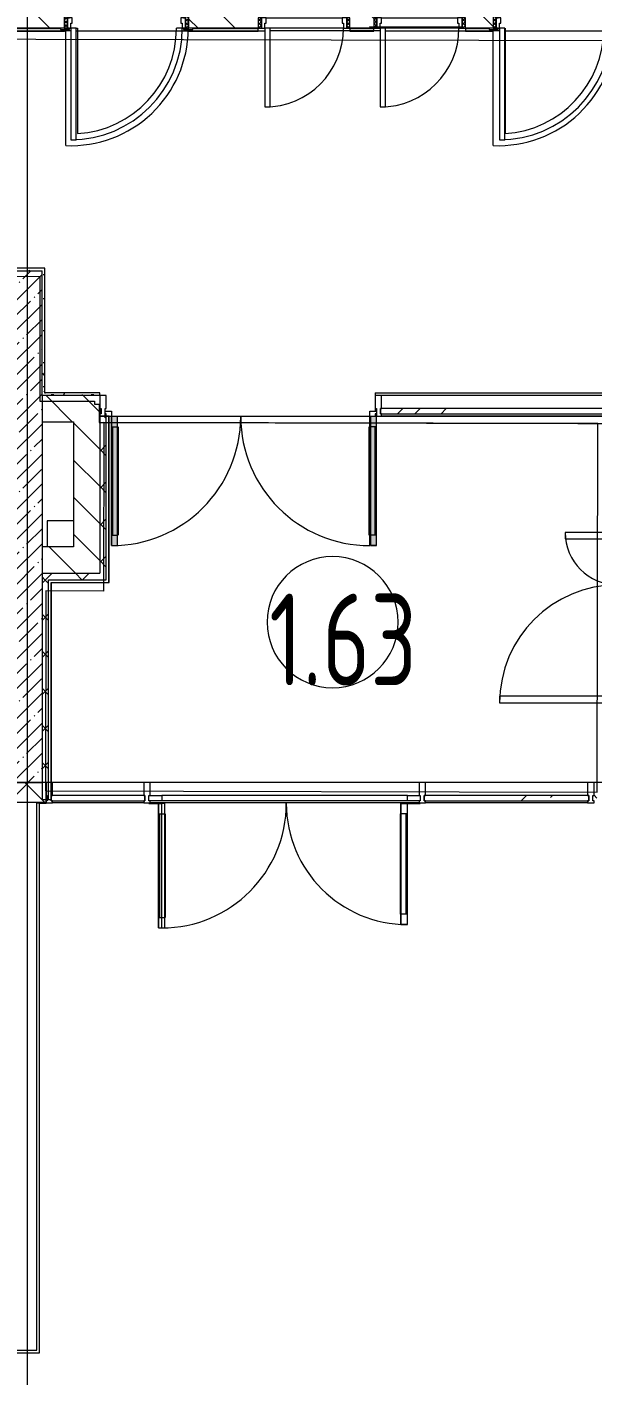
# Model space of a CAD drawing. Header units: millimetres. Extents: x -249154 to 415037, y -45458 to 354837.
# Drawn here: x 84920 to 89230, y 2995 to 13274 of the extents above; entities that cross this region are included whole.
import ezdxf

# ---------------------------------------------------------------- set-up
doc = ezdxf.new("R2010")
doc.units = ezdxf.units.MM
for name, color, linetype, lineweight in [('A-AREA-BNDY', 7, 'Continuous', 5), ('A-AREA-IDEN', 7, 'Continuous', 9), ('A-DETL-GENF', 7, 'Continuous', 9), ('A-DOOR-2', 7, 'Continuous', 5), ('A-DOOR-FRAM-2', 7, 'Continuous', 5), ('A-FLOR', 7, 'Continuous', 9), ('A-GLAZ-CURT', 7, 'Continuous', 9), ('A-GLAZ-CURT-1', 7, 'Continuous', 5), ('A-GLAZ-CURT-2', 7, 'Continuous', 20), ('A-GLAZ-CWMG', 7, 'Continuous', 9), ('A-GLAZ-CWMG-1', 7, 'Continuous', 20), ('A-WALL', 7, 'Continuous', 5), ('I-WALL', 7, 'Continuous', 5), ('Оси', 7, 'Continuous', 9)]:
    doc.layers.add(name, color=color, linetype=linetype, lineweight=lineweight)
for name, color, linetype, lineweight, true_color in [('A-DOOR-1', 7, 'Continuous', 5, 0xc0c0c0), ('A-DOOR-FRAM-1', 7, 'Continuous', 5, 0xc0c0c0), ('A-WALL-1', 9, 'Continuous', 5, 0x808080), ('A-WALL-FNSH-1', 9, 'Continuous', 5, 0x808080)]:
    doc.layers.add(name, color=color, linetype=linetype, lineweight=lineweight, true_color=true_color)
doc.layers.add('A-FLOR-PATT-1', color=7, linetype='Continuous', lineweight=9, true_color=0xeef6ff, transparency=0.5)
doc.styles.add('СПДС', font='ГОСТ тип А.ttf', dxfattribs={"width": 0.9})
pattern_1 = [(135, (64.7, -136.06), (-141.42136, -141.42136), [])]
pattern_2 = [(45, (64.7, -136.06), (-141.42136, 141.42136), []), (135, (64.7, -136.06), (-141.42136, -141.42136), [])]
pattern_3 = [(135, (1826.41, 164.685), (-14.14214, -14.14214), []), (225, (1826.41, 164.685), (14.14214, -14.14214), [])]
pattern_4 = [(45, (-296.384, 164.685), (-14.1421, 14.1421), []), (135, (-296.384, 164.685), (-14.1421, -14.1421), [])]
pattern_5 = [(0, (64.7, -136.06), (243.84, 60.96), [20.117, -162.763, 20.117, -162.763, -975.36]), (0, (64.7, -136.06), (243.84, 60.96), [-365.76, 20.117, -345.643, 20.117, -162.763, -426.72]), (0, (64.7, -136.06), (243.84, 60.96), [-914.4, 20.117, -101.803, 20.117, -284.683]), (120, (156.14, -105.58), (-174.71291, 180.691634), [20.117, -162.763, 20.117, -162.763, -975.36]), (120, (156.14, -105.58), (-174.71291, 180.691634), [-365.76, 20.117, -345.643, 20.117, -162.763, -426.72]), (120, (156.14, -105.58), (-174.71291, 180.691634), [-914.4, 20.117, -101.803, 20.117, -284.683]), (240, (186.62, 16.34), (-69.12709, -241.651634), [20.117, -162.763, 20.117, -162.763, -975.36]), (240, (186.62, 16.34), (-69.12709, -241.651634), [-365.76, 20.117, -345.643, 20.117, -162.763, -426.72]), (240, (186.62, 16.34), (-69.12709, -241.651634), [-914.4, 20.117, -101.803, 20.117, -284.683])]

# ---------------------------------------------------------------- blocks, each defined once
blk = doc.blocks.new('110_Дверь_СКБ_1Ст_Внутренняя1 - Д-8 950x2100h_охрана-V70-Объем проектирования 1 этажа')
at = {"layer": 'A-DOOR-2'}
h = blk.add_hatch(dxfattribs=at)
h.set_pattern_fill('FP_33', color=256, style=0, pattern_type=2)
h.set_pattern_definition(pattern_3)
h.paths.add_polyline_path([(462.5, 100), (462.5, -100), (487.5, -100), (487.5, 100), (463.8, 100)])
at = {"layer": 'A-DOOR-FRAM-2'}
h = blk.add_hatch(dxfattribs=at)
h.set_pattern_fill('FP_34', color=256, style=0, pattern_type=2)
h.set_pattern_definition(pattern_4)
h.paths.add_polyline_path([(-457.5, 100), (-462.5, 100), (-462.5, -100), (-437.5, -100), (-437.5, 100), (-451.6, 100)])
at = {"layer": 'A-DOOR-1'}
for p, q in [((437.5, 950), (397.5, 950)), ((397.5, 950), (397.5, 100)), ((437.5, 100), (437.5, 950)), ((397.5, 100), (437.5, 100))]:
    blk.add_line(p, q, dxfattribs=at)
blk.add_arc((437.5, 100), 850, 90, 180, dxfattribs=at)
at = {"layer": 'A-DOOR-FRAM-1'}
for p, q in [((-422.5, 108), (-492.5, 108)), ((-492.5, 108), (-492.5, 100)), ((-422.5, 100), (-422.5, 108)), ((517.5, 108), (447.5, 108)), ((447.5, 108), (447.5, 100)), ((517.5, 100), (517.5, 108)), ((-492.5, 100), (-422.5, 100)), ((-437.5, 100), (-462.5, 100)), ((-462.5, 100), (-462.5, -100)), ((-412.5, 100), (-437.5, 100)), ((-437.5, 100), (-437.5, 20)), ((-437.5, -100), (-437.5, 100)), ((-422.5, 100), (-437.5, 100)), ((-437.5, 100), (-437.5, 99)), ((-437.5, 99), (-422.5, 99)), ((-437.5, 20), (-402.5, 20)), ((-422.5, 20), (-437.5, 20)), ((-437.5, 20), (-437.5, -100)), ((-422.5, 99), (-422.5, 100)), ((-422.5, -100), (-422.5, 20)), ((-412.5, 60), (-412.5, 100)), ((-402.5, 60), (-412.5, 60)), ((-402.5, 20), (-402.5, 60)), ((437.5, 60), (427.5, 60)), ((427.5, 60), (427.5, 20)), ((427.5, 20), (462.5, 20)), ((437.5, 100), (437.5, 60)), ((462.5, 100), (437.5, 100)), ((462.5, 100), (447.5, 100)), ((447.5, 100), (447.5, 99)), ((447.5, 100), (517.5, 100)), ((447.5, 99), (462.5, 99)), ((462.5, 20), (447.5, 20)), ((447.5, 20), (447.5, -100)), ((462.5, 20), (462.5, 100)), ((487.5, 100), (462.5, 100)), ((462.5, 100), (462.5, -100)), ((462.5, 99), (462.5, 100)), ((462.5, -100), (462.5, 20)), ((487.5, -100), (487.5, 100)), ((-422.5, -100), (-492.5, -100)), ((-492.5, -100), (-492.5, -108)), ((-462.5, -100), (-437.5, -100)), ((-437.5, -100), (-422.5, -100)), ((-422.5, -108), (-422.5, -100)), ((447.5, -100), (462.5, -100)), ((517.5, -100), (447.5, -100)), ((447.5, -100), (447.5, -108)), ((462.5, -100), (487.5, -100)), ((517.5, -108), (517.5, -100)), ((-492.5, -108), (-422.5, -108)), ((447.5, -108), (517.5, -108))]:
    blk.add_line(p, q, dxfattribs=at)
blk = doc.blocks.new('110_Дверь_СКБ_1Ст_Внутренняя1 - Д-8 950x2100h_охрана-V22-Объем проектирования 1 этажа')
at = {"layer": 'A-DOOR-2'}
h = blk.add_hatch(dxfattribs=at)
h.set_pattern_fill('FP_33', color=256, style=0, pattern_type=2)
h.set_pattern_definition(pattern_3)
h.paths.add_polyline_path([(487.5, 100), (462.5, 100), (462.5, -100), (487.5, -100), (487.5, 13.7)])
at = {"layer": 'A-DOOR-FRAM-2'}
h = blk.add_hatch(dxfattribs=at)
h.set_pattern_fill('FP_34', color=256, style=0, pattern_type=2)
h.set_pattern_definition(pattern_4)
h.paths.add_polyline_path([(-437.5, 100), (-462.5, 100), (-462.5, -100), (-437.5, -100), (-437.5, 16.5)])
at = {"layer": 'A-DOOR-1'}
for p, q in [((437.5, 950), (397.5, 950)), ((397.5, 950), (397.5, 100)), ((437.5, 100), (437.5, 950)), ((397.5, 100), (437.5, 100))]:
    blk.add_line(p, q, dxfattribs=at)
blk.add_arc((437.5, 100), 850, 90, 180, dxfattribs=at)
at = {"layer": 'A-DOOR-FRAM-1'}
for p, q in [((-422.5, 108), (-492.5, 108)), ((-492.5, 108), (-492.5, 100)), ((-422.5, 100), (-422.5, 108)), ((517.5, 108), (447.5, 108)), ((447.5, 108), (447.5, 100)), ((517.5, 100), (517.5, 108)), ((-492.5, 100), (-422.5, 100)), ((-437.5, 100), (-462.5, 100)), ((-462.5, 100), (-462.5, -100)), ((-412.5, 100), (-437.5, 100)), ((-437.5, 100), (-437.5, 20)), ((-437.5, -100), (-437.5, 100)), ((-422.5, 100), (-437.5, 100)), ((-437.5, 100), (-437.5, 99)), ((-437.5, 99), (-422.5, 99)), ((-437.5, 20), (-402.5, 20)), ((-422.5, 20), (-437.5, 20)), ((-437.5, 20), (-437.5, -100)), ((-422.5, 99), (-422.5, 100)), ((-422.5, -100), (-422.5, 20)), ((-412.5, 60), (-412.5, 100)), ((-402.5, 60), (-412.5, 60)), ((-402.5, 20), (-402.5, 60)), ((437.5, 60), (427.5, 60)), ((427.5, 60), (427.5, 20)), ((427.5, 20), (462.5, 20)), ((437.5, 100), (437.5, 60)), ((462.5, 100), (437.5, 100)), ((462.5, 100), (447.5, 100)), ((447.5, 100), (447.5, 99)), ((447.5, 100), (517.5, 100)), ((447.5, 99), (462.5, 99)), ((462.5, 20), (447.5, 20)), ((447.5, 20), (447.5, -100)), ((462.5, 20), (462.5, 100)), ((487.5, 100), (462.5, 100)), ((462.5, 100), (462.5, -100)), ((462.5, 99), (462.5, 100)), ((462.5, -100), (462.5, 20)), ((487.5, -100), (487.5, 100)), ((-422.5, -100), (-492.5, -100)), ((-492.5, -100), (-492.5, -108)), ((-462.5, -100), (-437.5, -100)), ((-437.5, -100), (-422.5, -100)), ((-422.5, -108), (-422.5, -100)), ((447.5, -100), (462.5, -100)), ((517.5, -100), (447.5, -100)), ((447.5, -100), (447.5, -108)), ((462.5, -100), (487.5, -100)), ((517.5, -108), (517.5, -100)), ((-492.5, -108), (-422.5, -108)), ((447.5, -108), (517.5, -108))]:
    blk.add_line(p, q, dxfattribs=at)
blk = doc.blocks.new('110_Дверь_СКБ_2Ст - Д-2а_п_ Из коридора на лестницу-32215424-Объем проектирования 1 этажа')
at = {"layer": 'A-DOOR-1'}
for p, q in [((-637.5, 1025), (-637.5, 125)), ((-587.5, 1025), (-637.5, 1025)), ((-587.5, 125), (-587.5, 1025)), ((662.5, 525), (612.5, 525)), ((612.5, 525), (612.5, 125)), ((662.5, 125), (662.5, 525)), ((-637.5, 125), (-587.5, 125)), ((612.5, 125), (662.5, 125))]:
    blk.add_line(p, q, dxfattribs=at)
for centre, radius, start, end in [((-637.5, 125), 900, 0, 90), ((662.5, 125), 400, 90, 180)]:
    blk.add_arc(centre, radius, start, end, dxfattribs=at)
at = {"layer": 'A-DOOR-FRAM-1'}
for p, q in [((-672.5, 133), (-742.5, 133)), ((-742.5, 133), (-742.5, 125)), ((-742.5, 125), (-672.5, 125)), ((-637.5, 125), (-687.5, 125)), ((-687.5, 125), (-687.5, 45)), ((-672.5, 125), (-672.5, 133)), ((-637.5, 75), (-637.5, 125)), ((662.5, 125), (662.5, 75)), ((712.5, 125), (662.5, 125)), ((767.5, 133), (697.5, 133)), ((697.5, 133), (697.5, 125)), ((697.5, 125), (767.5, 125)), ((712.5, 45), (712.5, 125)), ((767.5, 125), (767.5, 133)), ((-687.5, 45), (-627.5, 45)), ((-672.5, 45), (-687.5, 45)), ((-687.5, 45), (-687.5, -125)), ((-672.5, -125), (-672.5, 45)), ((-627.5, 75), (-637.5, 75)), ((-627.5, 45), (-627.5, 75)), ((662.5, 75), (652.5, 75)), ((652.5, 75), (652.5, 45)), ((652.5, 45), (712.5, 45)), ((712.5, 45), (697.5, 45)), ((697.5, 45), (697.5, -125)), ((712.5, -125), (712.5, 45)), ((-672.5, -125), (-742.5, -125)), ((-742.5, -125), (-742.5, -133)), ((-742.5, -133), (-672.5, -133)), ((-687.5, -125), (-672.5, -125)), ((-672.5, -133), (-672.5, -125)), ((697.5, -125), (712.5, -125)), ((767.5, -125), (697.5, -125)), ((697.5, -125), (697.5, -133)), ((697.5, -133), (767.5, -133)), ((767.5, -133), (767.5, -125))]:
    blk.add_line(p, q, dxfattribs=at)
blk = doc.blocks.new('Системная панель - Стекло - 40мм-24251897-Объем проектирования 1 этажа')
at = {"layer": 'A-GLAZ-CURT-2'}
for p, q in [((358, 40), (-358, 40)), ((-358, 40), (-358, 0)), ((-358, 0), (358, 0)), ((358, 0), (358, 40))]:
    blk.add_line(p, q, dxfattribs=at)
blk = doc.blocks.new('Прямоугольный импост - Импост структурный с накладкой - 160мм-24251894-Объем проектирования 1 этажа')
at = {"layer": 'A-GLAZ-CWMG'}
for p, q in [((85745, 7650), (85050, 7650)), ((85745, 7493), (85050, 7493))]:
    blk.add_line(p, q, dxfattribs=at)
blk = doc.blocks.new('Прямоугольный импост - Импост структурный с накладкой - 160мм-22875586-Объем проектирования 1 этажа')
at = {"layer": 'A-GLAZ-CWMG-1'}
for p, q in [((-50, 0), (-50, 17)), ((-50, 17), (0, 17)), ((-40, 0), (-50, 0)), ((-40, -40), (-40, 0)), ((0, 0), (-10, 0)), ((-10, 0), (-10, -40)), ((0, 17), (0, 0)), ((-50, -140), (-50, -40)), ((-50, -40), (-40, -40)), ((-10, -40), (0, -40)), ((0, -40), (0, -140)), ((0, -140), (-50, -140))]:
    blk.add_line(p, q, dxfattribs=at)
blk = doc.blocks.new('Дверь_Витражная_остекление_ - ВВ-17 остекление-32475309-Объем проектирования 1 этажа')
at = {"layer": 'A-DETL-GENF'}
for p, q in [((-940, -20), (-985, -20)), ((-985, -1005), (-985, -20)), ((-940, -20), (-985, -20)), ((-985, -20), (-985, -1005)), ((-985, -100), (-940, -100)), ((-975, -925), (-975, -100)), ((-940, -1005), (-940, -20)), ((-940, -1005), (-940, -20)), ((-931, -925), (-931, -100)), ((981, -925), (981, -100)), ((990, -1005), (990, -20)), ((990, -20), (990, -1005)), ((1035, -100), (990, -100)), ((1025, -925), (1025, -100)), ((1035, -1005), (1035, -20)), ((1035, -1005), (1035, -20)), ((-985, -925), (-940, -925)), ((1035, -925), (990, -925)), ((-985, -1005), (-940, -1005)), ((-985, -1005), (-940, -1005)), ((1035, -1005), (990, -1005)), ((990, -1005), (1035, -1005))]:
    blk.add_line(p, q, dxfattribs=at)
at = {"layer": 'A-DOOR-1'}
for p, q in [((-1035, 20), (-985, 20)), ((-1035, -20), (-1035, 20)), ((-985, 20), (-985, -20)), ((985, 20), (1035, 20)), ((985, -20), (985, 20)), ((1035, 20), (1035, -20)), ((-985, -20), (-1035, -20)), ((-985, -1005), (-985, -20)), ((985, -1005), (985, -20)), ((1035, -20), (985, -20))]:
    blk.add_line(p, q, dxfattribs=at)
for centre, start, end in [((-985, -20), 270, 0), ((985, -20), 180, 270)]:
    blk.add_arc(centre, 985, start, end, dxfattribs=at)
blk = doc.blocks.new('Системная панель - Стекло - 40мм-24251898-Объем проектирования 1 этажа')
at = {"layer": 'A-GLAZ-CURT-1'}
h = blk.add_hatch(dxfattribs=at)
h.set_pattern_fill('FP_92', color=256, style=0, pattern_type=2)
h.set_pattern_definition([(45, (-88712.5, -7310), (-565.6854, 565.6854), [400, -1200]), (45, (-89112.5, -7510), (-565.6854, 565.6854), [1200, -400]), (45, (-88312.5, -7710), (-565.6854, 565.6854), [400, -1200])])
h.paths.add_polyline_path([(-628, 0), (628, 0), (628, 40), (-628, 40), (-628, 10)])
at = {"layer": 'A-GLAZ-CURT-2'}
for p, q in [((628, 40), (-628, 40)), ((-628, 40), (-628, 0)), ((628, 0), (628, 40)), ((-628, 0), (628, 0))]:
    blk.add_line(p, q, dxfattribs=at)
blk = doc.blocks.new('Прямоугольный импост - Импост структурный с накладкой - 160мм-24251895-Объем проектирования 1 этажа')
at = {"layer": 'A-GLAZ-CWMG'}
for p, q in [((89130, 7650), (87895, 7650)), ((89130, 7493), (87895, 7493))]:
    blk.add_line(p, q, dxfattribs=at)
blk = doc.blocks.new('Прямоугольный импост - Импост структурный с накладкой - 160мм-18691755-Объем проектирования 1 этажа')
at = {"layer": 'A-GLAZ-CWMG-1'}
for p, q in [((-25, 0), (-25, 17)), ((-25, 17), (25, 17)), ((25, 0), (15, 0)), ((15, 0), (15, -40)), ((25, 17), (25, 0)), ((-25, -140), (-25, -40)), ((15, -40), (25, -40)), ((25, -40), (25, -140)), ((25, -140), (-25, -140))]:
    blk.add_line(p, q, dxfattribs=at)
blk = doc.blocks.new('Дверь_Витражная_СКБ_2Ст - ВВ-17-31911620-Объем проектирования 1 этажа')
at = {"layer": 'A-DETL-GENF'}
for p, q in [((-1035, -20), (-1035, -17)), ((-1035, -17), (-1035, -20)), ((-937, -20), (-1035, -20)), ((-1035, -20), (-937, -20)), ((-913, -20), (-963, -20)), ((-963, -970), (-963, -20)), ((-913, -20), (-963, -20)), ((-963, -20), (-963, -970)), ((-963, -100), (-913, -100)), ((-953, -890), (-953, -100)), ((-937, -17), (-937, -20)), ((-937, -20), (-937, -17)), ((-913, -970), (-913, -20)), ((-913, -970), (-913, -20)), ((-909, -890), (-909, -100)), ((883, -864), (883, -100)), ((887, -20), (937, -20)), ((887, -944), (887, -20)), ((887, -20), (887, -944)), ((937, -20), (887, -20)), ((937, -100), (887, -100)), ((927, -864), (927, -100)), ((937, -17), (937, -20)), ((937, -17), (937, -20)), ((937, -944), (937, -20)), ((937, -944), (937, -20)), ((937, -20), (1035, -20)), ((937, -20), (1035, -20)), ((1035, -20), (1035, -17)), ((1035, -20), (1035, -17)), ((-963, -890), (-913, -890)), ((937, -864), (887, -864)), ((-963, -970), (-913, -970)), ((-963, -970), (-913, -970)), ((937, -944), (887, -944)), ((887, -944), (937, -944))]:
    blk.add_line(p, q, dxfattribs=at)
at = {"layer": 'A-DOOR-1'}
for p, q in [((-1035, 40), (-937, 40)), ((-1035, 0), (-1035, 40)), ((-937, 40), (-937, 0)), ((937, 40), (1035, 40)), ((937, 0), (937, 40)), ((1035, 40), (1035, 0)), ((-937, 0), (-1035, 0)), ((-937, -970), (-937, -20)), ((1035, 0), (937, 0)), ((937, -944), (937, -20))]:
    blk.add_line(p, q, dxfattribs=at)
for centre, radius, start, end in [((-937, -20), 950, 270, 0), ((937, -20), 924, 180, 270)]:
    blk.add_arc(centre, radius, start, end, dxfattribs=at)
blk = doc.blocks.new('Прямоугольный импост - Импост структурный с накладкой - 160мм-20587511-Объем проектирования 1 этажа')
at = {"layer": 'A-GLAZ-CWMG'}
for p, q in [((87845, 7650), (85795, 7650)), ((87757, 7550), (85883, 7550)), ((87757, 7510), (85883, 7510)), ((87845, 7493), (85795, 7493))]:
    blk.add_line(p, q, dxfattribs=at)
blk = doc.blocks.new('Прямоугольный импост - Импост структурный с накладкой - 160мм-V74-Объем проектирования 1 этажа')
at = {"layer": 'A-GLAZ-CWMG-1'}
for p, q in [((-25, 0), (-25, 17)), ((-25, 17), (25, 17)), ((-15, 0), (-25, 0)), ((-15, -40), (-15, 0)), ((25, 17), (25, 0)), ((-25, -140), (-25, -40)), ((-25, -40), (-15, -40)), ((25, -40), (25, -140)), ((25, -140), (-25, -140))]:
    blk.add_line(p, q, dxfattribs=at)
blk = doc.blocks.new('Системная панель - Стекло - 40мм-32474674-Объем проектирования 1 этажа')
at = {"layer": 'A-GLAZ-CURT-1'}
h = blk.add_hatch(dxfattribs=at)
h.set_pattern_fill('FP_93', color=256, style=0, pattern_type=2)
h.set_pattern_definition([(45, (-88635, -10260), (-565.6854, 565.6854), [400, -1200]), (45, (-89035, -10460), (-565.6854, 565.6854), [1200, -400]), (45, (-88235, -10660), (-565.6854, 565.6854), [400, -1200])])
h.paths.add_polyline_path([(661, 0), (885, 0), (885, 40), (-885, 40), (-885, 0), (-46, 0)])
at = {"layer": 'A-GLAZ-CURT-2'}
for p, q in [((885, 40), (-885, 40)), ((-885, 40), (-885, 0)), ((-885, 0), (885, 0)), ((885, 0), (885, 40))]:
    blk.add_line(p, q, dxfattribs=at)
blk = doc.blocks.new('Прямоугольный импост - Импост структурный с накладкой - 160мм Темный-32475581-Объем проектирования 1 этажа')
at = {"layer": 'A-GLAZ-CWMG'}
for p, q in [((89310, 10600), (87560, 10600)), ((89250, 10443), (87560, 10443))]:
    blk.add_line(p, q, dxfattribs=at)
blk = doc.blocks.new('Прямоугольный импост - Импост структурный с накладкой - 160мм Темный-V75-Объем проектирования 1 этажа')
at = {"layer": 'A-GLAZ-CWMG-1'}
for p, q in [((-25, 0), (-25, 17)), ((-25, 17), (25, 17)), ((-15, 0), (-25, 0)), ((-15, -40), (-15, 0)), ((25, 0), (15, 0)), ((15, 0), (15, -40)), ((25, 17), (25, 0)), ((-25, -140), (-25, -40)), ((-25, -40), (-15, -40)), ((15, -40), (25, -40)), ((25, -40), (25, -140)), ((25, -140), (-25, -140))]:
    blk.add_line(p, q, dxfattribs=at)
blk = doc.blocks.new('Прямоугольный импост - Импост структурный с накладкой - 160мм Темный-32348142-Объем проектирования 1 этажа')
at = {"layer": 'A-GLAZ-CWMG-1'}
for p, q in [((0, 17), (-50, 17)), ((-50, 17), (-50, 0)), ((-50, 0), (-40, 0)), ((-40, 0), (-40, -40)), ((-10, -40), (-10, 0)), ((-10, 0), (0, 0)), ((0, 0), (0, 17)), ((-40, -40), (-50, -40)), ((-50, -40), (-50, -140)), ((0, -40), (-10, -40)), ((0, -140), (0, -40)), ((-50, -140), (0, -140))]:
    blk.add_line(p, q, dxfattribs=at)
blk = doc.blocks.new('Прямоугольный импост - Импост структурный с накладкой - 160мм-22875598-Объем проектирования 1 этажа')
at = {"layer": 'A-GLAZ-CWMG-1'}
for p, q in [((0, 17), (-50, 17)), ((-50, 17), (-50, 0)), ((-50, 0), (-40, 0)), ((-40, 0), (-40, -40)), ((-10, -40), (-10, 0)), ((-10, 0), (0, 0)), ((0, 0), (0, 17)), ((-40, -40), (-50, -40)), ((-50, -40), (-50, -140)), ((0, -40), (-10, -40)), ((0, -140), (0, -40)), ((-50, -140), (0, -140))]:
    blk.add_line(p, q, dxfattribs=at)
blk = doc.blocks.new('110_Дверь_СКБ_1Ст - д-18 700x2100h_Технический шкаф ЭОМ и СС-23257539-Объем проектирования 1 этажа')
at = {"layer": 'A-DOOR-2'}
h = blk.add_hatch(dxfattribs=at)
h.set_pattern_fill('FP_121', color=256, style=0, pattern_type=2)
h.set_pattern_definition([(135, (1951.41, 164.685), (-14.14214, -14.14214), []), (225, (1951.41, 164.685), (14.14214, -14.14214), [])])
h.paths.add_polyline_path([(337.5, 100), (337.5, 20), (362.5, 20), (362.5, 100)])
at = {"layer": 'A-DOOR-FRAM-2'}
h = blk.add_hatch(dxfattribs=at)
h.set_pattern_fill('FP_122', color=256, style=0, pattern_type=2)
h.set_pattern_definition([(45, (-171.384, 164.685), (-14.1421, 14.1421), []), (135, (-171.384, 164.685), (-14.1421, -14.1421), [])])
h.paths.add_polyline_path([(-337.5, 100), (-337.5, 20), (-312.5, 20), (-312.5, 100)])
at = {"layer": 'A-DOOR-1'}
for p, q in [((312.5, 700), (272.5, 700)), ((272.5, 700), (272.5, 100)), ((312.5, 100), (312.5, 700)), ((272.5, 100), (312.5, 100))]:
    blk.add_line(p, q, dxfattribs=at)
blk.add_arc((312.5, 100), 600, 90, 180, dxfattribs=at)
at = {"layer": 'A-DOOR-FRAM-1'}
for p, q in [((-312.5, 100), (-337.5, 100)), ((-337.5, 100), (-337.5, 20)), ((-337.5, 20), (-312.5, 20)), ((-287.5, 100), (-312.5, 100)), ((-312.5, 100), (-312.5, 20)), ((-312.5, 20), (-312.5, 100)), ((-312.5, 20), (-277.5, 20)), ((-287.5, 60), (-287.5, 100)), ((-287.5, 100), (272.5, 100)), ((-277.5, 60), (-287.5, 60)), ((-277.5, 20), (-277.5, 60)), ((302.5, 20), (-277.5, 20)), ((312.5, 60), (302.5, 60)), ((302.5, 60), (302.5, 20)), ((302.5, 20), (337.5, 20)), ((312.5, 100), (312.5, 60)), ((337.5, 100), (312.5, 100)), ((337.5, 20), (337.5, 100)), ((362.5, 100), (337.5, 100)), ((337.5, 100), (337.5, 20)), ((337.5, 20), (362.5, 20)), ((362.5, 20), (362.5, 100))]:
    blk.add_line(p, q, dxfattribs=at)
blk = doc.blocks.new('Марка_Помещения - Номер-25198446-Объем проектирования 1 этажа')
at = {"layer": 'A-AREA-IDEN'}
for start, end in [(360, 180), (180, 360)]:
    blk.add_arc((0, 0), 2.5, start, end, dxfattribs=at)

msp = doc.modelspace()

# ---------------------------------------------------------------- hatches: boundary and pattern name
at = {"layer": 'A-FLOR-PATT-1'}
h = msp.add_hatch(color=256, dxfattribs=at)
h.paths.add_polyline_path([(85610, 9319), (85610, 10304), (85565, 10303), (85565, 9319)])
h.paths.add_polyline_path([(87540, 9319), (87585, 9319), (87585, 10304), (87540, 10304), (87540, 9495)])
at = {"layer": 'A-WALL'}
h = msp.add_hatch(dxfattribs=at)
h.set_pattern_fill('FP_24', color=256, style=0, pattern_type=2)
h.set_pattern_definition(pattern_2)
h.paths.add_polyline_path([(89245, 7364), (89267, 7364), (89267, 7514), (89245, 7514), (89245, 7384)])
h.paths.add_polyline_path([(84915, 7364), (85065, 7364), (85065, 7384), (85035, 7384), (85035, 7514), (84773, 7514), (84773, 7364), (84865, 7364)])
at = {"layer": 'I-WALL'}
h = msp.add_hatch(dxfattribs=at)
h.set_pattern_fill('FP_23', color=256, style=0, pattern_type=2)
h.set_pattern_definition(pattern_1)
h.paths.add_polyline_path([(88454, 13264), (88475, 13264), (88475, 13464), (88265, 13464), (88265, 13264), (88445, 13264)])
h.paths.add_polyline_path([(87422, 13264), (87565, 13264), (87565, 13464), (87383, 13464), (87383, 13264)])
h.paths.add_polyline_path([(86535, 13264), (86683, 13264), (86683, 13464), (86155, 13464), (86155, 13264), (86391, 13264)])
h.paths.add_polyline_path([(84815, 13264), (85205, 13264), (85205, 13464), (84765, 13464), (84765, 13264), (84789, 13264)])
h = msp.add_hatch(dxfattribs=at)
h.set_pattern_fill('FP_191', color=256, style=0, pattern_type=2)
h.set_pattern_definition(pattern_5)
h.paths.add_polyline_path([(97585, 13244), (97865, 13244), (97865, 13264), (97585, 13264)])
h.paths.add_polyline_path([(96885, 13244), (96885, 13264), (96545, 13264), (96545, 13256), (96515, 13256), (96515, 13244), (96805, 13244)])
h.paths.add_polyline_path([(92315, 13244), (93095, 13244), (93095, 13256), (93065, 13256), (93065, 13264), (92345, 13264), (92345, 13256), (92315, 13256)])
h.paths.add_polyline_path([(89695, 13244), (91365, 13244), (91365, 13256), (91335, 13256), (91335, 13264), (89455, 13264), (89455, 13256), (89425, 13256), (89425, 13244), (89615, 13244)])
h.paths.add_polyline_path([(94625, 13244), (95065, 13244), (95065, 13256), (95035, 13256), (95035, 13264), (94575, 13264), (94575, 13256), (94545, 13256), (94545, 13244)])
h.paths.add_polyline_path([(84931, 13244), (85205, 13244), (85205, 13256), (85175, 13256), (85175, 13264), (82779, 13264), (82779, 13244), (84815, 13244)])
h.paths.add_polyline_path([(86335, 13244), (86683, 13244), (86683, 13264), (86185, 13264), (86185, 13256), (86155, 13256), (86155, 13244)])
h.paths.add_polyline_path([(87383, 13244), (87565, 13244), (87565, 13264), (87383, 13264)])
h.paths.add_polyline_path([(88315, 13244), (88475, 13244), (88475, 13256), (88445, 13256), (88445, 13264), (88265, 13264), (88265, 13244)])
h = msp.add_hatch(dxfattribs=at)
h.set_pattern_fill('FP_191', color=256, style=0, pattern_type=2)
h.set_pattern_definition(pattern_5)
h.paths.add_polyline_path([(82779, 11414), (85035, 11414), (85035, 11434), (82779, 11434)])
h = msp.add_hatch(dxfattribs=at)
h.set_pattern_fill('FP_1', color=256, style=0, pattern_type=2)
h.set_pattern_definition([(45, (64.7, -136.06), (-114.04925, 114.04925), []), (45, (178.75, -136.06), (-114.04925, 114.04925), [201.612, -40.322, 6.706, -33.617])])
h.paths.add_polyline_path([(84827, 7514), (85035, 7514), (85035, 11414), (84815, 11414), (84815, 7514), (84826, 7514)])
h = msp.add_hatch(dxfattribs=at)
h.set_pattern_fill('FP_191', color=256, style=0, pattern_type=2)
h.set_pattern_definition(pattern_5)
h.paths.add_polyline_path([(85035, 10464), (85055, 10464), (85055, 10484), (85038, 10467)])
h.paths.add_polyline_path([(85035, 10464), (85055, 10485), (85055, 11434), (85035, 11434), (85035, 10503)])
h = msp.add_hatch(dxfattribs=at)
h.set_pattern_fill('FP_23', color=256, style=0, pattern_type=2)
h.set_pattern_definition(pattern_1)
h.paths.add_polyline_path([(85265, 10264), (85475, 10264), (85475, 10464), (85035, 10464), (85035, 10264), (85263, 10264)])
h = msp.add_hatch(dxfattribs=at)
h.set_pattern_fill('FP_191', color=256, style=0, pattern_type=2)
h.set_pattern_definition(pattern_5)
h.paths.add_polyline_path([(85404, 10464), (85475, 10464), (85475, 10484), (85056, 10484), (85055, 10464), (85397, 10464)])
h = msp.add_hatch(dxfattribs=at)
h.set_pattern_fill('FP_24', color=256, style=0, pattern_type=2)
h.set_pattern_definition(pattern_2)
h.paths.add_polyline_path([(85525, 9059), (85525, 10307), (85475, 10307), (85475, 9059)])
h = msp.add_hatch(dxfattribs=at)
h.set_pattern_fill('FP_23', color=256, style=0, pattern_type=2)
h.set_pattern_definition(pattern_1)
h.paths.add_polyline_path([(85475, 9109), (85475, 10264), (85275, 10264), (85275, 9109), (85371, 9109)])
h = msp.add_hatch(dxfattribs=at)
h.set_pattern_fill('FP_23', color=256, style=0, pattern_type=2)
h.set_pattern_definition(pattern_1)
h.paths.add_polyline_path([(85075, 9109), (85275, 9109), (85275, 9309), (85035, 9309), (85035, 9109), (85056, 9109)])
h = msp.add_hatch(dxfattribs=at)
h.set_pattern_fill('FP_24', color=256, style=0, pattern_type=2)
h.set_pattern_definition(pattern_2)
h.paths.add_polyline_path([(85473, 9059), (85475, 9059), (85475, 9109), (85035, 9109), (85035, 9059), (85469, 9059)])
h = msp.add_hatch(dxfattribs=at)
h.set_pattern_fill('FP_24', color=256, style=0, pattern_type=2)
h.set_pattern_definition(pattern_2)
h.paths.add_polyline_path([(85035, 7384), (85085, 7384), (85084, 9059), (85035, 9059), (85035, 7427)])

# ---------------------------------------------------------------- linework, layer by layer
msp.add_lwpolyline([(87532, 13274), (88232, 13272)])
at = {"layer": 'A-AREA-BNDY', "flags": 128}
for points in [[(82729, 13184), (82725, 11376), (85019, 11371), (85017, 10421), (85436, 10420), (85436, 10399), (85471, 10399), (85470, 10259), (85659, 10258), (89122, 10250), (89385, 10250), (89386, 10411), (97424, 10392), (97425, 11112), (98506, 11109), (98511, 13147)], [(85060, 7450), (89268, 7440), (89274, 10250), (85506, 10259), (85503, 8973), (85063, 8974)]]:
    msp.add_lwpolyline(points, close=True, dxfattribs=at)
at = {"layer": 'A-FLOR'}
for p, q in [((85295, 13264), (85306, 13264)), ((85306, 13264), (85306, 12461)), ((86115, 13264), (86060, 13264)), ((88566, 13264), (88566, 12461)), ((82779, 13244), (85216, 13244)), ((85205, 13244), (85205, 13256)), ((85216, 12370), (85216, 13256)), ((85255, 13244), (85218, 13244)), ((85295, 13244), (86733, 13244)), ((86155, 13256), (86155, 13244)), ((87615, 13244), (86773, 13244)), ((87655, 13244), (88475, 13244)), ((88476, 12370), (88476, 13256)), ((88525, 13244), (88478, 13244)), ((88566, 13244), (91363, 13244)), ((85055, 11434), (84802, 11434)), ((85055, 10485), (85055, 11434)), ((85475, 10484), (85056, 10484)), ((85475, 10464), (85475, 10484)), ((87575, 10484), (87575, 10344)), ((87575, 10484), (90100, 10484)), ((85475, 10324), (85475, 10364)), ((85545, 9039), (85545, 10304)), ((85565, 10307), (87535, 10307)), ((87585, 10307), (89315, 10307)), ((85275, 9509), (85075, 9509)), ((85075, 9509), (85075, 9309)), ((85105, 9039), (85545, 9039)), ((85105, 7514), (85105, 9038)), ((89314, 7514), (85105, 7514))]:
    msp.add_line(p, q, dxfattribs=at)
for centre, radius, start, end in [((85255, 13264), 805, 273.6354, 0), ((85255, 13264), 805, 273.6354, 0), ((88515, 13264), 805, 273.6354, 0), ((88515, 13264), 805, 273.6354, 0), ((85255, 13264), 895, 267.5053, 359.4867), ((85255, 13264), 895, 267.5053, 359.4867), ((88515, 13264), 895, 267.5053, 359.4867), ((88515, 13264), 895, 267.5053, 359.4867)]:
    msp.add_arc(centre, radius, start, end, dxfattribs=at)
at = {"layer": 'A-WALL'}
for p, q in [((85055, 10484), (85055, 10485)), ((85055, 10484), (85055, 10484)), ((85055, 10484), (85056, 10484)), ((85525, 9059), (85525, 10307)), ((85085, 9059), (85525, 9059)), ((85085, 7384), (85085, 9059)), ((85105, 9038), (85105, 9039)), ((84765, 7364), (85065, 7364)), ((84995, 3184), (84995, 7364)), ((84995, 7361), (85065, 7361)), ((85015, 7356), (84995, 7356)), ((84165, 3184), (84995, 3184))]:
    msp.add_line(p, q, dxfattribs=at)
at = {"layer": 'A-WALL-1'}
for p, q in [((73685, 13264), (85175, 13264)), ((85175, 13264), (82779, 13264)), ((86185, 13264), (86683, 13264)), ((86683, 13264), (86185, 13264)), ((86683, 13244), (86683, 13264)), ((87383, 13264), (87565, 13264)), ((87565, 13264), (87383, 13264)), ((87383, 13264), (87383, 13244)), ((87565, 13244), (87565, 13264)), ((88265, 13264), (88445, 13264)), ((88445, 13264), (88265, 13264)), ((88265, 13264), (88265, 13244)), ((88475, 13244), (88475, 13256)), ((82779, 11414), (85035, 11414)), ((85035, 10464), (85035, 11414)), ((85475, 10464), (85035, 10464)), ((85035, 10464), (85035, 7384)), ((85475, 10464), (85475, 9109)), ((85525, 10307), (85475, 10307)), ((85035, 10264), (85275, 10264)), ((85275, 10264), (85275, 9309)), ((85275, 9309), (85035, 9309)), ((85035, 9109), (85475, 9109)), ((85065, 7514), (84773, 7514)), ((84815, 7514), (85035, 7514)), ((85065, 7364), (85065, 7514)), ((85035, 7384), (85085, 7384))]:
    msp.add_line(p, q, dxfattribs=at)
at = {"layer": 'A-WALL-FNSH-1'}
for p, q in [((82822, 13243), (85205, 13243)), ((85205, 13243), (85205, 13244)), ((86155, 13244), (86155, 13243)), ((86155, 13243), (86683, 13243)), ((86683, 13243), (86683, 13244)), ((87383, 13244), (87383, 13243)), ((87383, 13243), (87565, 13243)), ((87565, 13243), (87565, 13244)), ((88265, 13244), (88265, 13243)), ((88265, 13243), (88475, 13243)), ((88475, 13243), (88475, 13244)), ((85056, 11435), (82822, 11435)), ((85056, 10484), (85056, 11435)), ((85475, 10485), (85055, 10485)), ((85475, 10484), (85475, 10485)), ((85546, 10307), (85525, 10307)), ((85545, 10304), (85545, 10307)), ((85546, 9038), (85546, 10307)), ((85106, 9038), (85546, 9038)), ((85106, 7514), (85106, 9038)), ((85105, 7384), (85105, 7514)), ((85015, 7356), (85065, 7356)), ((85015, 3164), (85015, 7356)), ((85065, 7356), (85065, 7364)), ((85085, 7384), (85105, 7384)), ((84165, 3164), (85015, 3164))]:
    msp.add_line(p, q, dxfattribs=at)
at = {"layer": 'Оси'}
msp.add_lwpolyline([(86088, -2042), (86088, -1323), (84925, -179), (84925, 4821), (84925, 16779), (84925, 21779)], dxfattribs=at)

# ---------------------------------------------------------------- block references
at = {"layer": 'A-AREA-IDEN', "xscale": 199.9999999999999, "yscale": 199.9999999999999, "zscale": 199.9999999999999}
msp.add_blockref('Марка_Помещения - Номер-25198446-Объем проектирования 1 этажа', (87251, 8736), dxfattribs=at)
at = {"layer": 'A-DOOR-1'}
for name, p, rotation in [('110_Дверь_СКБ_1Ст_Внутренняя1 - Д-8 950x2100h_охрана-V70-Объем проектирования 1 этажа', (85692, 13364), 180), ('110_Дверь_СКБ_1Ст_Внутренняя1 - Д-8 950x2100h_охрана-V22-Объем проектирования 1 этажа', (88962, 13364), 180), ('110_Дверь_СКБ_1Ст - д-18 700x2100h_Технический шкаф ЭОМ и СС-23257539-Объем проектирования 1 этажа', (87046, 13364), 180), ('110_Дверь_СКБ_1Ст - д-18 700x2100h_Технический шкаф ЭОМ и СС-23257539-Объем проектирования 1 этажа', (87927, 13364), 180), ('110_Дверь_СКБ_2Ст - Д-2а_п_ Из коридора на лестницу-32215424-Объем проектирования 1 этажа', (89550, 8758), 90)]:
    msp.add_blockref(name, p, dxfattribs=dict(at, rotation=rotation))
for name, p in [('Дверь_Витражная_остекление_ - ВВ-17 остекление-32475309-Объем проектирования 1 этажа', (86550, 10324)), ('Дверь_Витражная_СКБ_2Ст - ВВ-17-31911620-Объем проектирования 1 этажа', (86885, 7374))]:
    msp.add_blockref(name, p, dxfattribs=at)
at = {"layer": 'A-GLAZ-CURT'}
for name, p in [('Системная панель - Стекло - 40мм-32474674-Объем проектирования 1 этажа', (88500, 10324)), ('Системная панель - Стекло - 40мм-24251897-Объем проектирования 1 этажа', (85462, 7374)), ('Системная панель - Стекло - 40мм-24251898-Объем проектирования 1 этажа', (88577, 7374))]:
    msp.add_blockref(name, p, dxfattribs=at)
at = {"layer": 'A-GLAZ-CWMG', "rotation": 180}
for name, p in [('Прямоугольный импост - Импост структурный с накладкой - 160мм Темный-32348142-Объем проектирования 1 этажа', (85475, 10324)), ('Прямоугольный импост - Импост структурный с накладкой - 160мм-22875598-Объем проектирования 1 этажа', (85065, 7374))]:
    msp.add_blockref(name, p, dxfattribs=at)
at = {"layer": 'A-GLAZ-CWMG', "extrusion": (0, 0, -1), "rotation": 180}
for name, p in [('Прямоугольный импост - Импост структурный с накладкой - 160мм Темный-V75-Объем проектирования 1 этажа', (-87600, 10324)), ('Прямоугольный импост - Импост структурный с накладкой - 160мм-V74-Объем проектирования 1 этажа', (-85835, 7374)), ('Прямоугольный импост - Импост структурный с накладкой - 160мм-18691755-Объем проектирования 1 этажа', (-87935, 7374)), ('Прямоугольный импост - Импост структурный с накладкой - 160мм-22875586-Объем проектирования 1 этажа', (-89245, 7374))]:
    msp.add_blockref(name, p, dxfattribs=at)
at = {"layer": 'A-GLAZ-CWMG'}
for name in ['Прямоугольный импост - Импост структурный с накладкой - 160мм Темный-32475581-Объем проектирования 1 этажа', 'Прямоугольный импост - Импост структурный с накладкой - 160мм-24251894-Объем проектирования 1 этажа', 'Прямоугольный импост - Импост структурный с накладкой - 160мм-20587511-Объем проектирования 1 этажа', 'Прямоугольный импост - Импост структурный с накладкой - 160мм-24251895-Объем проектирования 1 этажа']:
    msp.add_blockref(name, (65, -136), dxfattribs=at)

# ---------------------------------------------------------------- texts
at = {"layer": 'A-AREA-IDEN', "insert": (86767, 8953), "char_height": 700, "width": 1212.15, "attachment_point": 1, "style": 'СПДС'}
msp.add_mtext('1.63', dxfattribs=at)

doc.saveas('drawing.dxf')
